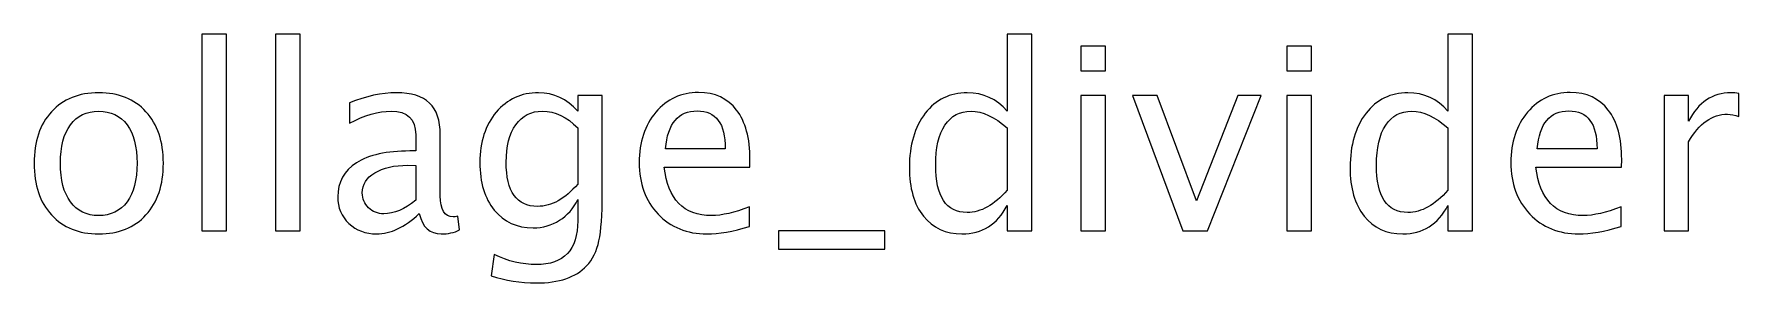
# Model space of a CAD drawing. Header units: centimetres. Extents: x -79 to 72, y -74 to 74.
# Drawn here: x 26.76 to 62.07, y 69.09 to 74.25 of the extents above; entities that cross this region are included whole.
import ezdxf

# ---------------------------------------------------------------- set-up
doc = ezdxf.new("R2010")
doc.units = ezdxf.units.CM
doc.header["$MEASUREMENT"] = 0
doc.layers.add('Layer 1', color=7, linetype='Continuous')

msp = doc.modelspace()

# ---------------------------------------------------------------- linework, layer by layer
at = {"layer": 'Layer 1'}
for points, knots in [([(30.23662, 70.17044), (30.23662, 70.17044), (30.23662, 74.25032), (30.23662, 74.25032), (30.23662, 74.25032), (30.23662, 74.25032), (30.74462, 74.25032), (30.74462, 74.25032), (30.74462, 74.25032), (30.74462, 74.25032), (30.74462, 70.17044), (30.74462, 70.17044), (30.74462, 70.17044), (30.74462, 70.17044), (30.23662, 70.17044), (30.23662, 70.17044)], [0, 0, 0, 0, 0.2, 0.2, 0.2, 0.2, 0.4, 0.4, 0.4, 0.4, 0.6, 0.6, 0.6, 0.6, 1, 1, 1, 1]), ([(31.76591, 70.17044), (31.76591, 70.17044), (31.76591, 74.25032), (31.76591, 74.25032), (31.76591, 74.25032), (31.76591, 74.25032), (32.27391, 74.25032), (32.27391, 74.25032), (32.27391, 74.25032), (32.27391, 74.25032), (32.27391, 70.17044), (32.27391, 70.17044), (32.27391, 70.17044), (32.27391, 70.17044), (31.76591, 70.17044), (31.76591, 70.17044)], [0, 0, 0, 0, 0.2, 0.2, 0.2, 0.2, 0.4, 0.4, 0.4, 0.4, 0.6, 0.6, 0.6, 0.6, 1, 1, 1, 1]), ([(46.91507, 70.17044), (46.91507, 70.17044), (46.91507, 70.69696), (46.91507, 70.69696), (46.91507, 70.69696), (46.70781, 70.30361), (46.3956, 70.10694), (45.97844, 70.10694), (45.97844, 70.10694), (45.63978, 70.10694), (45.37343, 70.22953), (45.1794, 70.47559), (45.1794, 70.47559), (44.98537, 70.72166), (44.88836, 71.05768), (44.88836, 71.48366), (44.88836, 71.48366), (44.88836, 71.94932), (44.9986, 72.32415), (45.21821, 72.60814), (45.21821, 72.60814), (45.43869, 72.89124), (45.72797, 73.03323), (46.08692, 73.03323), (46.08692, 73.03323), (46.41942, 73.03323), (46.69635, 72.90623), (46.91507, 72.65135), (46.91507, 72.65135), (46.91507, 72.65135), (46.91507, 74.25032), (46.91507, 74.25032), (46.91507, 74.25032), (46.91507, 74.25032), (47.42307, 74.25032), (47.42307, 74.25032), (47.42307, 74.25032), (47.42307, 74.25032), (47.42307, 70.17044), (47.42307, 70.17044), (47.42307, 70.17044), (47.42307, 70.17044), (46.91507, 70.17044), (46.91507, 70.17044)], [0, 0, 0, 0, 0.08333333, 0.08333333, 0.08333333, 0.08333333, 0.16666667, 0.16666667, 0.16666667, 0.16666667, 0.25, 0.25, 0.25, 0.25, 0.33333333, 0.33333333, 0.33333333, 0.33333333, 0.41666667, 0.41666667, 0.41666667, 0.41666667, 0.5, 0.5, 0.5, 0.5, 0.58333333, 0.58333333, 0.58333333, 0.58333333, 0.66666667, 0.66666667, 0.66666667, 0.66666667, 0.75, 0.75, 0.75, 0.75, 0.83333333, 0.83333333, 0.83333333, 0.83333333, 1, 1, 1, 1]), ([(56.04231, 70.17044), (56.04231, 70.17044), (56.04231, 70.69696), (56.04231, 70.69696), (56.04231, 70.69696), (55.83505, 70.30361), (55.52284, 70.10694), (55.10568, 70.10694), (55.10568, 70.10694), (54.76702, 70.10694), (54.50067, 70.22953), (54.30664, 70.47559), (54.30664, 70.47559), (54.11261, 70.72166), (54.0156, 71.05768), (54.0156, 71.48366), (54.0156, 71.48366), (54.0156, 71.94932), (54.12584, 72.32415), (54.34545, 72.60814), (54.34545, 72.60814), (54.56593, 72.89124), (54.85521, 73.03323), (55.21416, 73.03323), (55.21416, 73.03323), (55.54666, 73.03323), (55.82359, 72.90623), (56.04231, 72.65135), (56.04231, 72.65135), (56.04231, 72.65135), (56.04231, 74.25032), (56.04231, 74.25032), (56.04231, 74.25032), (56.04231, 74.25032), (56.55031, 74.25032), (56.55031, 74.25032), (56.55031, 74.25032), (56.55031, 74.25032), (56.55031, 70.17044), (56.55031, 70.17044), (56.55031, 70.17044), (56.55031, 70.17044), (56.04231, 70.17044), (56.04231, 70.17044)], [0, 0, 0, 0, 0.08333333, 0.08333333, 0.08333333, 0.08333333, 0.16666667, 0.16666667, 0.16666667, 0.16666667, 0.25, 0.25, 0.25, 0.25, 0.33333333, 0.33333333, 0.33333333, 0.33333333, 0.41666667, 0.41666667, 0.41666667, 0.41666667, 0.5, 0.5, 0.5, 0.5, 0.58333333, 0.58333333, 0.58333333, 0.58333333, 0.66666667, 0.66666667, 0.66666667, 0.66666667, 0.75, 0.75, 0.75, 0.75, 0.83333333, 0.83333333, 0.83333333, 0.83333333, 1, 1, 1, 1]), ([(48.44083, 73.48832), (48.44083, 73.48832), (48.44083, 73.99632), (48.44083, 73.99632), (48.44083, 73.99632), (48.44083, 73.99632), (48.94883, 73.99632), (48.94883, 73.99632), (48.94883, 73.99632), (48.94883, 73.99632), (48.94883, 73.48832), (48.94883, 73.48832), (48.94883, 73.48832), (48.94883, 73.48832), (48.44083, 73.48832), (48.44083, 73.48832)], [0, 0, 0, 0, 0.2, 0.2, 0.2, 0.2, 0.4, 0.4, 0.4, 0.4, 0.6, 0.6, 0.6, 0.6, 1, 1, 1, 1]), ([(52.70856, 73.48832), (52.70856, 73.48832), (52.70856, 73.99632), (52.70856, 73.99632), (52.70856, 73.99632), (52.70856, 73.99632), (53.21656, 73.99632), (53.21656, 73.99632), (53.21656, 73.99632), (53.21656, 73.99632), (53.21656, 73.48832), (53.21656, 73.48832), (53.21656, 73.48832), (53.21656, 73.48832), (52.70856, 73.48832), (52.70856, 73.48832)], [0, 0, 0, 0, 0.2, 0.2, 0.2, 0.2, 0.4, 0.4, 0.4, 0.4, 0.6, 0.6, 0.6, 0.6, 1, 1, 1, 1]), ([(28.10231, 70.10694), (27.69044, 70.10694), (27.36412, 70.23835), (27.12424, 70.50117), (27.12424, 70.50117), (26.88346, 70.76399), (26.76352, 71.12118), (26.76352, 71.57185), (26.76352, 71.57185), (26.76352, 72.02164), (26.88346, 72.37795), (27.12424, 72.63989), (27.12424, 72.63989), (27.36412, 72.90182), (27.69044, 73.03323), (28.10231, 73.03323), (28.10231, 73.03323), (28.51418, 73.03323), (28.8405, 72.90182), (29.08039, 72.63989), (29.08039, 72.63989), (29.32116, 72.37795), (29.44111, 72.02164), (29.44111, 71.57185), (29.44111, 71.57185), (29.44111, 71.12118), (29.32116, 70.76399), (29.08039, 70.50117), (29.08039, 70.50117), (28.8405, 70.23835), (28.51418, 70.10694), (28.10231, 70.10694)], [0, 0, 0, 0, 0.11111111, 0.11111111, 0.11111111, 0.11111111, 0.22222222, 0.22222222, 0.22222222, 0.22222222, 0.33333333, 0.33333333, 0.33333333, 0.33333333, 0.44444444, 0.44444444, 0.44444444, 0.44444444, 0.55555556, 0.55555556, 0.55555556, 0.55555556, 0.66666667, 0.66666667, 0.66666667, 0.66666667, 0.77777778, 0.77777778, 0.77777778, 0.77777778, 1, 1, 1, 1]), ([(34.74071, 70.52763), (34.43556, 70.24717), (34.14187, 70.10694), (33.85965, 70.10694), (33.85965, 70.10694), (33.62769, 70.10694), (33.43455, 70.17926), (33.28197, 70.32478), (33.28197, 70.32478), (33.12851, 70.4703), (33.05178, 70.65375), (33.05178, 70.87511), (33.05178, 70.87511), (33.05178, 71.18115), (33.18055, 71.41663), (33.43808, 71.58067), (33.43808, 71.58067), (33.6956, 71.74471), (34.06514, 71.82673), (34.54668, 71.82673), (34.54668, 71.82673), (34.54668, 71.82673), (34.66574, 71.82673), (34.66574, 71.82673), (34.66574, 71.82673), (34.66574, 71.82673), (34.66574, 72.16452), (34.66574, 72.16452), (34.66574, 72.16452), (34.66574, 72.48996), (34.49641, 72.65223), (34.15686, 72.65223), (34.15686, 72.65223), (33.89404, 72.65223), (33.60653, 72.56933), (33.2952, 72.40352), (33.2952, 72.40352), (33.2952, 72.40352), (33.2952, 72.82157), (33.2952, 72.82157), (33.2952, 72.82157), (33.63739, 72.96268), (33.96019, 73.03323), (34.26269, 73.03323), (34.26269, 73.03323), (34.57402, 73.03323), (34.80421, 72.96268), (34.95149, 72.82068), (34.95149, 72.82068), (35.09966, 72.67869), (35.17374, 72.45997), (35.17374, 72.16452), (35.17374, 72.16452), (35.17374, 72.16452), (35.17374, 70.89716), (35.17374, 70.89716), (35.17374, 70.89716), (35.17374, 70.607), (35.26282, 70.46148), (35.44185, 70.46148), (35.44185, 70.46148), (35.4639, 70.46148), (35.49653, 70.46501), (35.53975, 70.47207), (35.53975, 70.47207), (35.53975, 70.47207), (35.57591, 70.18984), (35.57591, 70.18984), (35.57591, 70.18984), (35.46038, 70.13428), (35.33338, 70.10694), (35.19403, 70.10694), (35.19403, 70.10694), (34.95678, 70.10694), (34.80597, 70.24717), (34.74071, 70.52763)], [0, 0, 0, 0, 0.05, 0.05, 0.05, 0.05, 0.1, 0.1, 0.1, 0.1, 0.15, 0.15, 0.15, 0.15, 0.2, 0.2, 0.2, 0.2, 0.25, 0.25, 0.25, 0.25, 0.3, 0.3, 0.3, 0.3, 0.35, 0.35, 0.35, 0.35, 0.4, 0.4, 0.4, 0.4, 0.45, 0.45, 0.45, 0.45, 0.5, 0.5, 0.5, 0.5, 0.55, 0.55, 0.55, 0.55, 0.6, 0.6, 0.6, 0.6, 0.65, 0.65, 0.65, 0.65, 0.7, 0.7, 0.7, 0.7, 0.75, 0.75, 0.75, 0.75, 0.8, 0.8, 0.8, 0.8, 0.85, 0.85, 0.85, 0.85, 0.9, 0.9, 0.9, 0.9, 1, 1, 1, 1]), ([(36.22766, 69.23911), (36.22766, 69.23911), (36.28764, 69.67831), (36.28764, 69.67831), (36.28764, 69.67831), (36.58221, 69.54073), (36.87413, 69.47194), (37.16253, 69.47194), (37.16253, 69.47194), (37.73491, 69.47194), (38.02154, 69.77533), (38.02154, 70.38122), (38.02154, 70.38122), (38.02154, 70.38122), (38.02154, 70.8222), (38.02154, 70.8222), (38.02154, 70.8222), (37.93335, 70.63611), (37.80811, 70.49235), (37.64495, 70.38916), (37.64495, 70.38916), (37.48179, 70.28597), (37.30011, 70.23394), (37.09991, 70.23394), (37.09991, 70.23394), (36.76036, 70.23394), (36.49137, 70.35565), (36.29293, 70.59907), (36.29293, 70.59907), (36.09449, 70.84248), (35.99483, 71.17233), (35.99483, 71.58861), (35.99483, 71.58861), (35.99483, 72.01459), (36.10772, 72.36207), (36.3335, 72.63107), (36.3335, 72.63107), (36.56016, 72.89918), (36.85208, 73.03323), (37.21103, 73.03323), (37.21103, 73.03323), (37.525, 73.03323), (37.79576, 72.90623), (38.02154, 72.65135), (38.02154, 72.65135), (38.02154, 72.65135), (38.02154, 72.97503), (38.02154, 72.97503), (38.02154, 72.97503), (38.02154, 72.97503), (38.52954, 72.97503), (38.52954, 72.97503), (38.52954, 72.97503), (38.52954, 72.97503), (38.52954, 70.93597), (38.52954, 70.93597), (38.52954, 70.93597), (38.52954, 70.49764), (38.50661, 70.17309), (38.46075, 69.9623), (38.46075, 69.9623), (38.41577, 69.75152), (38.32934, 69.57865), (38.2041, 69.4446), (38.2041, 69.4446), (37.98185, 69.20912), (37.63437, 69.09094), (37.16253, 69.09094), (37.16253, 69.09094), (36.83885, 69.09094), (36.52752, 69.14033), (36.22766, 69.23911)], [0, 0, 0, 0, 0.05263158, 0.05263158, 0.05263158, 0.05263158, 0.10526316, 0.10526316, 0.10526316, 0.10526316, 0.15789474, 0.15789474, 0.15789474, 0.15789474, 0.21052632, 0.21052632, 0.21052632, 0.21052632, 0.26315789, 0.26315789, 0.26315789, 0.26315789, 0.31578947, 0.31578947, 0.31578947, 0.31578947, 0.36842105, 0.36842105, 0.36842105, 0.36842105, 0.42105263, 0.42105263, 0.42105263, 0.42105263, 0.47368421, 0.47368421, 0.47368421, 0.47368421, 0.52631579, 0.52631579, 0.52631579, 0.52631579, 0.57894737, 0.57894737, 0.57894737, 0.57894737, 0.63157895, 0.63157895, 0.63157895, 0.63157895, 0.68421053, 0.68421053, 0.68421053, 0.68421053, 0.73684211, 0.73684211, 0.73684211, 0.73684211, 0.78947368, 0.78947368, 0.78947368, 0.78947368, 0.84210526, 0.84210526, 0.84210526, 0.84210526, 0.89473684, 0.89473684, 0.89473684, 0.89473684, 1, 1, 1, 1]), ([(41.5749, 70.2604), (41.23359, 70.15809), (40.94166, 70.10694), (40.69825, 70.10694), (40.69825, 70.10694), (40.28285, 70.10694), (39.94507, 70.24452), (39.68489, 70.51881), (39.68489, 70.51881), (39.42472, 70.79309), (39.29419, 71.14852), (39.29419, 71.58596), (39.29419, 71.58596), (39.29419, 72.01018), (39.40884, 72.35855), (39.63903, 72.63107), (39.63903, 72.63107), (39.86922, 72.90271), (40.16379, 73.03853), (40.52274, 73.03853), (40.52274, 73.03853), (40.86229, 73.03853), (41.12511, 72.9177), (41.31032, 72.67605), (41.31032, 72.67605), (41.49552, 72.43439), (41.58813, 72.0922), (41.58813, 71.64858), (41.58813, 71.64858), (41.58813, 71.64858), (41.58548, 71.49336), (41.58548, 71.49336), (41.58548, 71.49336), (41.58548, 71.49336), (39.81277, 71.49336), (39.81277, 71.49336), (39.81277, 71.49336), (39.88686, 70.82308), (40.21406, 70.48794), (40.7935, 70.48794), (40.7935, 70.48794), (41.00605, 70.48794), (41.26622, 70.54791), (41.5749, 70.66786), (41.5749, 70.66786), (41.5749, 70.66786), (41.5749, 70.2604), (41.5749, 70.2604)], [0, 0, 0, 0, 0.07692308, 0.07692308, 0.07692308, 0.07692308, 0.15384615, 0.15384615, 0.15384615, 0.15384615, 0.23076923, 0.23076923, 0.23076923, 0.23076923, 0.30769231, 0.30769231, 0.30769231, 0.30769231, 0.38461538, 0.38461538, 0.38461538, 0.38461538, 0.46153846, 0.46153846, 0.46153846, 0.46153846, 0.53846154, 0.53846154, 0.53846154, 0.53846154, 0.61538462, 0.61538462, 0.61538462, 0.61538462, 0.69230769, 0.69230769, 0.69230769, 0.69230769, 0.76923077, 0.76923077, 0.76923077, 0.76923077, 0.84615385, 0.84615385, 0.84615385, 0.84615385, 1, 1, 1, 1]), ([(48.44083, 70.17044), (48.44083, 70.17044), (48.44083, 72.97503), (48.44083, 72.97503), (48.44083, 72.97503), (48.44083, 72.97503), (48.94883, 72.97503), (48.94883, 72.97503), (48.94883, 72.97503), (48.94883, 72.97503), (48.94883, 70.17044), (48.94883, 70.17044), (48.94883, 70.17044), (48.94883, 70.17044), (48.44083, 70.17044), (48.44083, 70.17044)], [0, 0, 0, 0, 0.2, 0.2, 0.2, 0.2, 0.4, 0.4, 0.4, 0.4, 0.6, 0.6, 0.6, 0.6, 1, 1, 1, 1]), ([(50.55397, 70.17044), (50.55397, 70.17044), (49.50975, 72.97503), (49.50975, 72.97503), (49.50975, 72.97503), (49.50975, 72.97503), (50.01775, 72.97503), (50.01775, 72.97503), (50.01775, 72.97503), (50.01775, 72.97503), (50.83178, 70.79574), (50.83178, 70.79574), (50.83178, 70.79574), (50.83178, 70.79574), (51.69344, 72.97503), (51.69344, 72.97503), (51.69344, 72.97503), (51.69344, 72.97503), (52.17145, 72.97503), (52.17145, 72.97503), (52.17145, 72.97503), (52.17145, 72.97503), (51.06285, 70.17044), (51.06285, 70.17044), (51.06285, 70.17044), (51.06285, 70.17044), (50.55397, 70.17044), (50.55397, 70.17044)], [0, 0, 0, 0, 0.125, 0.125, 0.125, 0.125, 0.25, 0.25, 0.25, 0.25, 0.375, 0.375, 0.375, 0.375, 0.5, 0.5, 0.5, 0.5, 0.625, 0.625, 0.625, 0.625, 0.75, 0.75, 0.75, 0.75, 1, 1, 1, 1]), ([(52.70856, 70.17044), (52.70856, 70.17044), (52.70856, 72.97503), (52.70856, 72.97503), (52.70856, 72.97503), (52.70856, 72.97503), (53.21656, 72.97503), (53.21656, 72.97503), (53.21656, 72.97503), (53.21656, 72.97503), (53.21656, 70.17044), (53.21656, 70.17044), (53.21656, 70.17044), (53.21656, 70.17044), (52.70856, 70.17044), (52.70856, 70.17044)], [0, 0, 0, 0, 0.2, 0.2, 0.2, 0.2, 0.4, 0.4, 0.4, 0.4, 0.6, 0.6, 0.6, 0.6, 1, 1, 1, 1]), ([(59.62653, 70.2604), (59.28522, 70.15809), (58.99329, 70.10694), (58.74988, 70.10694), (58.74988, 70.10694), (58.33448, 70.10694), (57.9967, 70.24452), (57.73652, 70.51881), (57.73652, 70.51881), (57.47635, 70.79309), (57.34582, 71.14852), (57.34582, 71.58596), (57.34582, 71.58596), (57.34582, 72.01018), (57.46047, 72.35855), (57.69066, 72.63107), (57.69066, 72.63107), (57.92085, 72.90271), (58.21542, 73.03853), (58.57437, 73.03853), (58.57437, 73.03853), (58.91392, 73.03853), (59.17674, 72.9177), (59.36195, 72.67605), (59.36195, 72.67605), (59.54715, 72.43439), (59.63976, 72.0922), (59.63976, 71.64858), (59.63976, 71.64858), (59.63976, 71.64858), (59.63711, 71.49336), (59.63711, 71.49336), (59.63711, 71.49336), (59.63711, 71.49336), (57.8644, 71.49336), (57.8644, 71.49336), (57.8644, 71.49336), (57.93849, 70.82308), (58.26569, 70.48794), (58.84513, 70.48794), (58.84513, 70.48794), (59.05768, 70.48794), (59.31785, 70.54791), (59.62653, 70.66786), (59.62653, 70.66786), (59.62653, 70.66786), (59.62653, 70.2604), (59.62653, 70.2604)], [0, 0, 0, 0, 0.07692308, 0.07692308, 0.07692308, 0.07692308, 0.15384615, 0.15384615, 0.15384615, 0.15384615, 0.23076923, 0.23076923, 0.23076923, 0.23076923, 0.30769231, 0.30769231, 0.30769231, 0.30769231, 0.38461538, 0.38461538, 0.38461538, 0.38461538, 0.46153846, 0.46153846, 0.46153846, 0.46153846, 0.53846154, 0.53846154, 0.53846154, 0.53846154, 0.61538462, 0.61538462, 0.61538462, 0.61538462, 0.69230769, 0.69230769, 0.69230769, 0.69230769, 0.76923077, 0.76923077, 0.76923077, 0.76923077, 0.84615385, 0.84615385, 0.84615385, 0.84615385, 1, 1, 1, 1]), ([(60.51641, 70.17044), (60.51641, 70.17044), (60.51641, 72.97503), (60.51641, 72.97503), (60.51641, 72.97503), (60.51641, 72.97503), (61.02441, 72.97503), (61.02441, 72.97503), (61.02441, 72.97503), (61.02441, 72.97503), (61.02441, 72.44498), (61.02441, 72.44498), (61.02441, 72.44498), (61.22638, 72.83744), (61.51918, 73.03323), (61.90371, 73.03323), (61.90371, 73.03323), (61.95574, 73.03323), (62.01043, 73.02882), (62.06687, 73.02), (62.06687, 73.02), (62.06687, 73.02), (62.06687, 72.54464), (62.06687, 72.54464), (62.06687, 72.54464), (61.97868, 72.57374), (61.90106, 72.58873), (61.83404, 72.58873), (61.83404, 72.58873), (61.51124, 72.58873), (61.24137, 72.39823), (61.02441, 72.01635), (61.02441, 72.01635), (61.02441, 72.01635), (61.02441, 70.17044), (61.02441, 70.17044), (61.02441, 70.17044), (61.02441, 70.17044), (60.51641, 70.17044), (60.51641, 70.17044)], [0, 0, 0, 0, 0.09090909, 0.09090909, 0.09090909, 0.09090909, 0.18181818, 0.18181818, 0.18181818, 0.18181818, 0.27272727, 0.27272727, 0.27272727, 0.27272727, 0.36363636, 0.36363636, 0.36363636, 0.36363636, 0.45454545, 0.45454545, 0.45454545, 0.45454545, 0.54545455, 0.54545455, 0.54545455, 0.54545455, 0.63636364, 0.63636364, 0.63636364, 0.63636364, 0.72727273, 0.72727273, 0.72727273, 0.72727273, 0.81818182, 0.81818182, 0.81818182, 0.81818182, 1, 1, 1, 1]), ([(28.10143, 70.48794), (28.35279, 70.48794), (28.54858, 70.58231), (28.68792, 70.77193), (28.68792, 70.77193), (28.82639, 70.96066), (28.89606, 71.22789), (28.89606, 71.57185), (28.89606, 71.57185), (28.89606, 71.91493), (28.82639, 72.18127), (28.68792, 72.37001), (28.68792, 72.37001), (28.54858, 72.55787), (28.35279, 72.65223), (28.10143, 72.65223), (28.10143, 72.65223), (27.84919, 72.65223), (27.6534, 72.55787), (27.51582, 72.37001), (27.51582, 72.37001), (27.37735, 72.18127), (27.30856, 71.91493), (27.30856, 71.57185), (27.30856, 71.57185), (27.30856, 71.22789), (27.37735, 70.96066), (27.51582, 70.77193), (27.51582, 70.77193), (27.6534, 70.58231), (27.84919, 70.48794), (28.10143, 70.48794)], [0, 0, 0, 0, 0.11111111, 0.11111111, 0.11111111, 0.11111111, 0.22222222, 0.22222222, 0.22222222, 0.22222222, 0.33333333, 0.33333333, 0.33333333, 0.33333333, 0.44444444, 0.44444444, 0.44444444, 0.44444444, 0.55555556, 0.55555556, 0.55555556, 0.55555556, 0.66666667, 0.66666667, 0.66666667, 0.66666667, 0.77777778, 0.77777778, 0.77777778, 0.77777778, 1, 1, 1, 1]), ([(38.02154, 71.14058), (38.02154, 71.14058), (38.02154, 72.30386), (38.02154, 72.30386), (38.02154, 72.30386), (37.79753, 72.53582), (37.55323, 72.65223), (37.28953, 72.65223), (37.28953, 72.65223), (37.05493, 72.65223), (36.87148, 72.55875), (36.73919, 72.37089), (36.73919, 72.37089), (36.60602, 72.18392), (36.53987, 71.92375), (36.53987, 71.59214), (36.53987, 71.59214), (36.53987, 70.98271), (36.75595, 70.67844), (37.18898, 70.67844), (37.18898, 70.67844), (37.48355, 70.67844), (37.76137, 70.83278), (38.02154, 71.14058)], [0, 0, 0, 0, 0.14285714, 0.14285714, 0.14285714, 0.14285714, 0.28571429, 0.28571429, 0.28571429, 0.28571429, 0.42857143, 0.42857143, 0.42857143, 0.42857143, 0.57142857, 0.57142857, 0.57142857, 0.57142857, 0.71428571, 0.71428571, 0.71428571, 0.71428571, 1, 1, 1, 1]), ([(39.83923, 71.87436), (39.83923, 71.87436), (41.07748, 71.87436), (41.07748, 71.87436), (41.07748, 71.87436), (41.07748, 72.39647), (40.88257, 72.65752), (40.49364, 72.65752), (40.49364, 72.65752), (40.10205, 72.65752), (39.88421, 72.39647), (39.83923, 71.87436)], [0, 0, 0, 0, 0.25, 0.25, 0.25, 0.25, 0.5, 0.5, 0.5, 0.5, 1, 1, 1, 1]), ([(46.91507, 72.30386), (46.65137, 72.53582), (46.40178, 72.65223), (46.16542, 72.65223), (46.16542, 72.65223), (45.93258, 72.65223), (45.75267, 72.55522), (45.62478, 72.36031), (45.62478, 72.36031), (45.4969, 72.16628), (45.4334, 71.89111), (45.4334, 71.53481), (45.4334, 71.53481), (45.4334, 70.87952), (45.65036, 70.55144), (46.08516, 70.55144), (46.08516, 70.55144), (46.36738, 70.55144), (46.64431, 70.70578), (46.91507, 71.01358), (46.91507, 71.01358), (46.91507, 71.01358), (46.91507, 72.30386), (46.91507, 72.30386)], [0, 0, 0, 0, 0.14285714, 0.14285714, 0.14285714, 0.14285714, 0.28571429, 0.28571429, 0.28571429, 0.28571429, 0.42857143, 0.42857143, 0.42857143, 0.42857143, 0.57142857, 0.57142857, 0.57142857, 0.57142857, 0.71428571, 0.71428571, 0.71428571, 0.71428571, 1, 1, 1, 1]), ([(56.04231, 72.30386), (55.77861, 72.53582), (55.52902, 72.65223), (55.29266, 72.65223), (55.29266, 72.65223), (55.05982, 72.65223), (54.87991, 72.55522), (54.75202, 72.36031), (54.75202, 72.36031), (54.62414, 72.16628), (54.56064, 71.89111), (54.56064, 71.53481), (54.56064, 71.53481), (54.56064, 70.87952), (54.7776, 70.55144), (55.2124, 70.55144), (55.2124, 70.55144), (55.49462, 70.55144), (55.77155, 70.70578), (56.04231, 71.01358), (56.04231, 71.01358), (56.04231, 71.01358), (56.04231, 72.30386), (56.04231, 72.30386)], [0, 0, 0, 0, 0.14285714, 0.14285714, 0.14285714, 0.14285714, 0.28571429, 0.28571429, 0.28571429, 0.28571429, 0.42857143, 0.42857143, 0.42857143, 0.42857143, 0.57142857, 0.57142857, 0.57142857, 0.57142857, 0.71428571, 0.71428571, 0.71428571, 0.71428571, 1, 1, 1, 1]), ([(57.89086, 71.87436), (57.89086, 71.87436), (59.12911, 71.87436), (59.12911, 71.87436), (59.12911, 71.87436), (59.12911, 72.39647), (58.9342, 72.65752), (58.54527, 72.65752), (58.54527, 72.65752), (58.15368, 72.65752), (57.93584, 72.39647), (57.89086, 71.87436)], [0, 0, 0, 0, 0.25, 0.25, 0.25, 0.25, 0.5, 0.5, 0.5, 0.5, 1, 1, 1, 1]), ([(34.66574, 70.80456), (34.66574, 70.80456), (34.66574, 71.52511), (34.66574, 71.52511), (34.66574, 71.52511), (34.66574, 71.52511), (34.50258, 71.5304), (34.50258, 71.5304), (34.50258, 71.5304), (34.22036, 71.5304), (33.99282, 71.47836), (33.81908, 71.37429), (33.81908, 71.37429), (33.64621, 71.26934), (33.55978, 71.13088), (33.55978, 70.95802), (33.55978, 70.95802), (33.55978, 70.83719), (33.603, 70.73488), (33.68855, 70.6511), (33.68855, 70.6511), (33.77498, 70.56732), (33.87993, 70.52498), (34.00428, 70.52498), (34.00428, 70.52498), (34.21595, 70.52498), (34.43644, 70.61847), (34.66574, 70.80456)], [0, 0, 0, 0, 0.125, 0.125, 0.125, 0.125, 0.25, 0.25, 0.25, 0.25, 0.375, 0.375, 0.375, 0.375, 0.5, 0.5, 0.5, 0.5, 0.625, 0.625, 0.625, 0.625, 0.75, 0.75, 0.75, 0.75, 1, 1, 1, 1]), ([(42.17903, 69.78944), (42.17903, 69.78944), (42.17903, 70.17044), (42.17903, 70.17044), (42.17903, 70.17044), (42.17903, 70.17044), (44.38036, 70.17044), (44.38036, 70.17044), (44.38036, 70.17044), (44.38036, 70.17044), (44.38036, 69.78944), (44.38036, 69.78944), (44.38036, 69.78944), (44.38036, 69.78944), (42.17903, 69.78944), (42.17903, 69.78944)], [0, 0, 0, 0, 0.2, 0.2, 0.2, 0.2, 0.4, 0.4, 0.4, 0.4, 0.6, 0.6, 0.6, 0.6, 1, 1, 1, 1])]:
    msp.add_open_spline(points, degree=3, knots=knots, dxfattribs=at)

doc.saveas('drawing.dxf')
